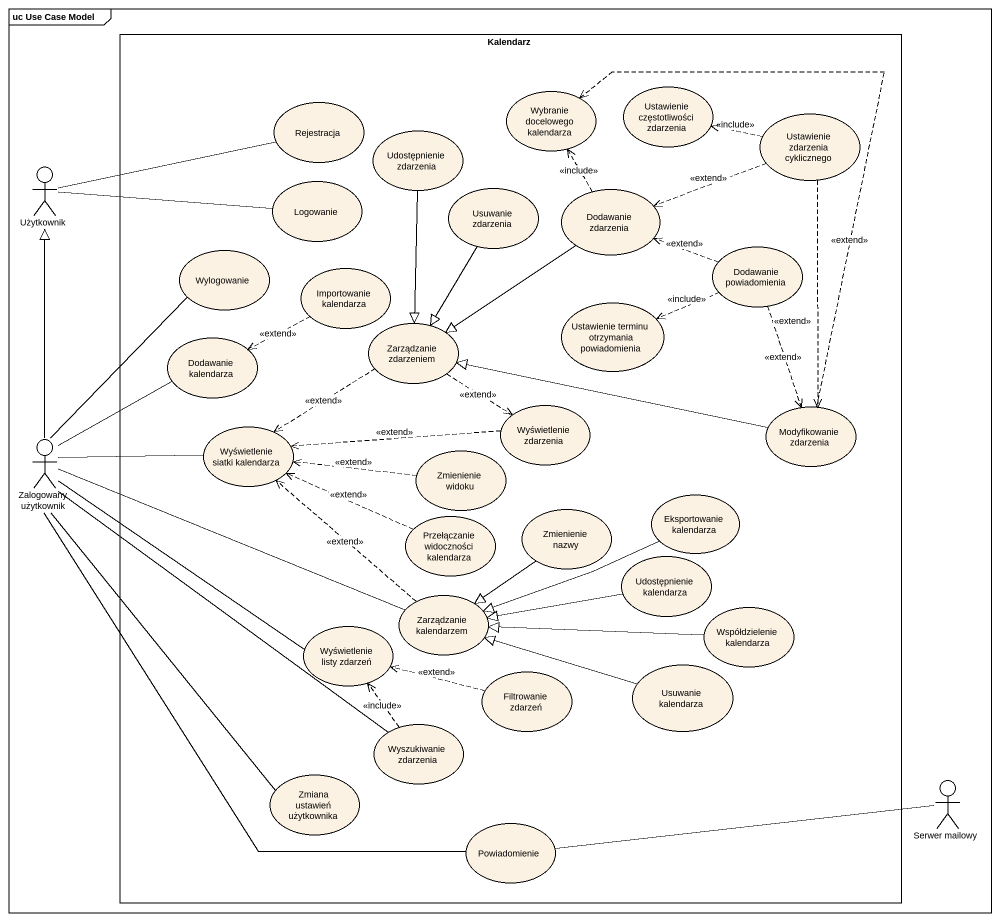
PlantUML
@startuml
mainframe uc Use Case Model
rectangle Kalendarz {
  usecase "Wybranie docelowego kalendarza" as Wybranie_docelowego
  usecase "Ustawienie częstotliwości zdarzenia" as Ustawienie_częstotliwości
  usecase Rejestracja
  usecase "Udostępnienie zdarzenia" as Udostępnienie_zdarzenia
  usecase "Ustawienie zdarzenia cyklicznego" as Ustawienie_zdarzenia
  usecase Logowanie
  usecase "Usuwanie zdarzenia" as Usuwanie_zdarzenia
  usecase "Dodawanie zdarzenia" as Dodawanie_zdarzenia
  usecase Wylogowanie
  usecase "Dodawanie powiadomienia" as Dodawanie_powiadomienia
  usecase "Importowanie kalendarza" as Importowanie_kalendarza
  usecase "Zarządzanie zdarzeniem" as Zarządzanie_zdarzeniem
  usecase "Ustawienie terminu otrzymania powiadomienia" as Ustawienie_terminu
  usecase "Dodawanie kalendarza" as Dodawanie_kalendarza
  usecase "Wyświetlenie zdarzenia" as Wyświetlenie_zdarzenia
  usecase "Modyfikowanie zdarzenia" as Modyfikowanie_zdarzenia
  usecase "Wyświetlenie siatki kalendarza" as Wyświetlenie_siatki
  usecase "Zmienienie widoku" as Zmienienie_widoku
  usecase "Przełączanie widoczności kalendarza" as Przełączanie_widoczności
  usecase "Zmienienie nazwy" as Zmienienie_nazwy
  usecase "Eksportowanie kalendarza" as Eksportowanie_kalendarza
  usecase "Udostępnienie kalendarza" as Udostępnienie_kalendarza
  usecase "Zarządzanie kalendarzem" as Zarządzanie_kalendarzem
  usecase "Wyświetlenie listy zdarzeń" as Wyświetlenie_listy_zdarzeń
  usecase "Współdzielenie kalendarza" as Współdzielenie_kalendarza
  usecase "Filtrowanie zdarzeń" as Filtrowanie_zdarzeń
  usecase "Usuwanie kalendarza" as Usuwanie_kalendarza
  usecase "Wyszukiwanie zdarzenia" as Wyszukiwanie_zdarzenia
  usecase "Zmiana ustawień użytkownika" as Zmiana_ustawień_użytkownika
  usecase Powiadomienie
}
actor Użytkownik
actor "Zalogowany użytkownik" as Zalogowany_użytkownik
actor "Serwer mailowy" as Serwer_mailowy
Udostępnienie_zdarzenia --|> Zarządzanie_zdarzeniem
Ustawienie_zdarzenia .left.> Ustawienie_częstotliwości : <<include>>
Ustawienie_zdarzenia .left.> Dodawanie_zdarzenia : <<extend>>
Ustawienie_zdarzenia ..> Modyfikowanie_zdarzenia : <<extend>>
Użytkownik -right- Rejestracja
Użytkownik -right- Logowanie
Usuwanie_zdarzenia --|> Zarządzanie_zdarzeniem
Dodawanie_zdarzenia .up.> Wybranie_docelowego : <<include>>
Dodawanie_zdarzenia --|> Zarządzanie_zdarzeniem
Dodawanie_powiadomienia .left.> Dodawanie_zdarzenia : <<extend>>
Dodawanie_powiadomienia .left.> Ustawienie_terminu : <<include>>
Dodawanie_powiadomienia ..> Modyfikowanie_zdarzenia : <<extend>>
Importowanie_kalendarza .left.> Dodawanie_kalendarza : <<extend>>
Zarządzanie_zdarzeniem ..> Wyświetlenie_zdarzenia : <<extend>>
Zarządzanie_zdarzeniem ..> Wyświetlenie_siatki : <<extend>>
Wyświetlenie_zdarzenia .left.> Wyświetlenie_siatki : <<extend>>
Modyfikowanie_zdarzenia .up.> Wybranie_docelowego : <<extend>>
Modyfikowanie_zdarzenia -left-|> Zarządzanie_zdarzeniem
Zalogowany_użytkownik -up-|> Użytkownik
Zalogowany_użytkownik -up- Wylogowanie
Zalogowany_użytkownik -up- Dodawanie_kalendarza
Zalogowany_użytkownik -right- Wyświetlenie_siatki
Zalogowany_użytkownik -right- Zarządzanie_kalendarzem
Zalogowany_użytkownik -right- Wyświetlenie_listy_zdarzeń
Zalogowany_użytkownik -- Wyszukiwanie_zdarzenia
Zalogowany_użytkownik -- Zmiana_ustawień_użytkownika
Zalogowany_użytkownik -- Powiadomienie
Zmienienie_widoku .left.> Wyświetlenie_siatki : <<extend>>
Przełączanie_widoczności .left.> Wyświetlenie_siatki : <<extend>>
Zmienienie_nazwy --|> Zarządzanie_kalendarzem
Eksportowanie_kalendarza -left-|> Zarządzanie_kalendarzem
Udostępnienie_kalendarza -left-|> Zarządzanie_kalendarzem
Zarządzanie_kalendarzem .up.> Wyświetlenie_siatki : <<extend>>
Współdzielenie_kalendarza -left-|> Zarządzanie_kalendarzem
Filtrowanie_zdarzeń .left.> Wyświetlenie_listy_zdarzeń : <<extend>>
Usuwanie_kalendarza -left-|> Zarządzanie_kalendarzem
Wyszukiwanie_zdarzenia .up.> Wyświetlenie_listy_zdarzeń : <<include>>
Powiadomienie -right- Serwer_mailowy
@enduml
